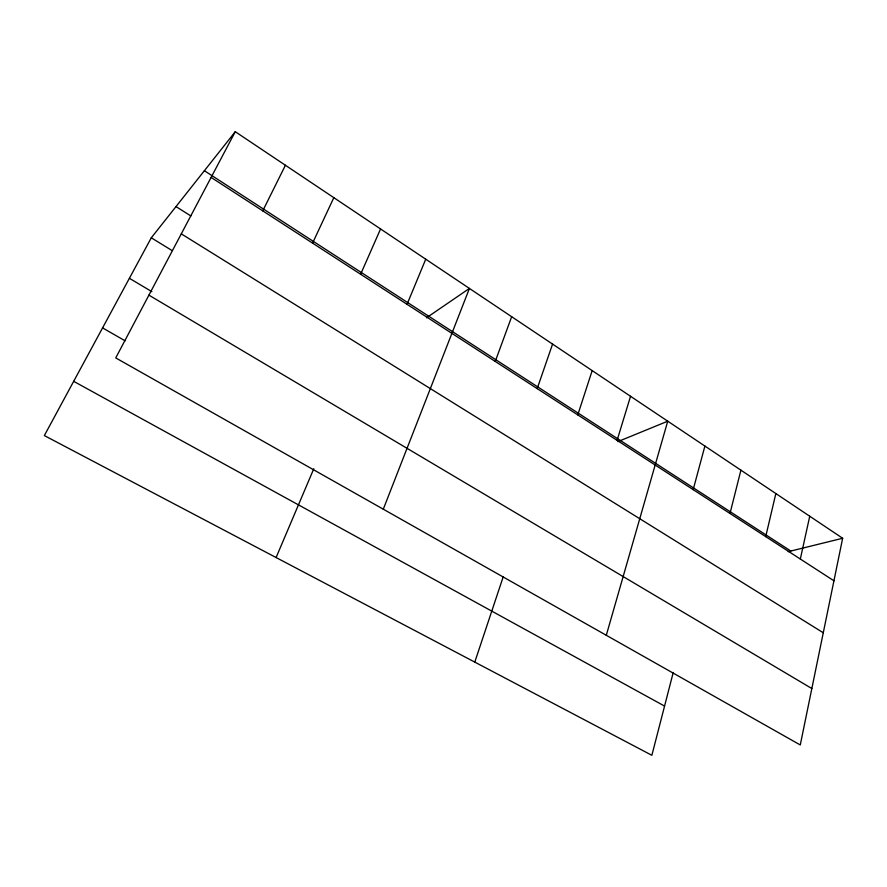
<?xml version="1.0" encoding="UTF-8"?>
<svg xmlns="http://www.w3.org/2000/svg" width="887" height="887" viewBox="0 0 887 887"><rect width="100%" height="100%" fill="white"/><g stroke="black" fill="none" stroke-linecap="round" stroke-linejoin="round"><path stroke-width="1.33" d="M842.65 538.265L800.274 744.958L115.742 357.916L235.266 131.697L842.65 538.265L788.199 551.681M800.329 559.032L809.742 516.245M765.714 536.613L775.848 493.549M730.001 513.484L740.911 470.165M673.233 672.49L651.867 755.303L44.35 435.572L151.289 237.805L235.266 131.697M693.179 489.635L704.899 446.061M606.298 635.28L667.745 421.192L617.962 441.593M617.086 440.351L630.546 396.289M577.781 414.894L592.172 370.6M474.778 662.101L503.206 576.849M537.189 388.606L552.568 344.089M495.245 361.441L511.666 316.714M383.295 509.193L469.423 288.43L426.492 317.801M407.044 304.319L425.738 259.204M276.101 557.535L313.787 468.757M360.632 274.26L380.567 228.957M312.568 243.127L333.822 197.668M262.752 210.862L285.414 165.27M73.688 381.332L664.563 706.085M102.57 327.902L125.145 340.841M148.916 295.138L811.838 688.534M129.402 278.296L151.877 291.668M151.289 237.805L172.056 250.544M181.292 233.858L823.28 632.764M175.992 206.582L190.86 215.951M204.376 170.725L790.827 551.027M211.106 177.411L833.935 580.797"/></g></svg>
